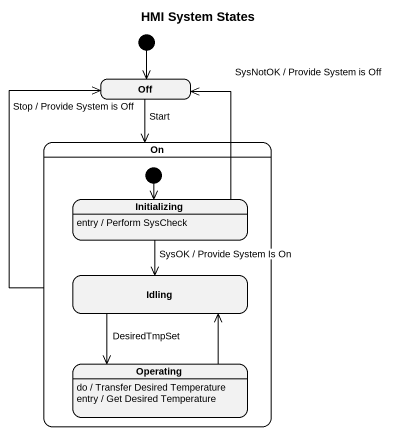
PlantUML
@startuml
title HMI System States
hide empty description
state Off
state "On" as On_ {
  state Initializing
  Initializing : entry / Perform SysCheck
  state Idling
  state Operating
  Operating : do / Transfer Desired Temperature
  Operating : entry / Get Desired Temperature
  [*] --> Initializing
}
[*] --> Off
Off --> On_ : Start
On_ -up-> Off : Stop / Provide System is Off
Initializing -up-> Off : SysNotOK / Provide System is Off
Initializing --> Idling : SysOK / Provide System Is On
Idling --> Operating : DesiredTmpSet
Operating -up-> Idling
@enduml
